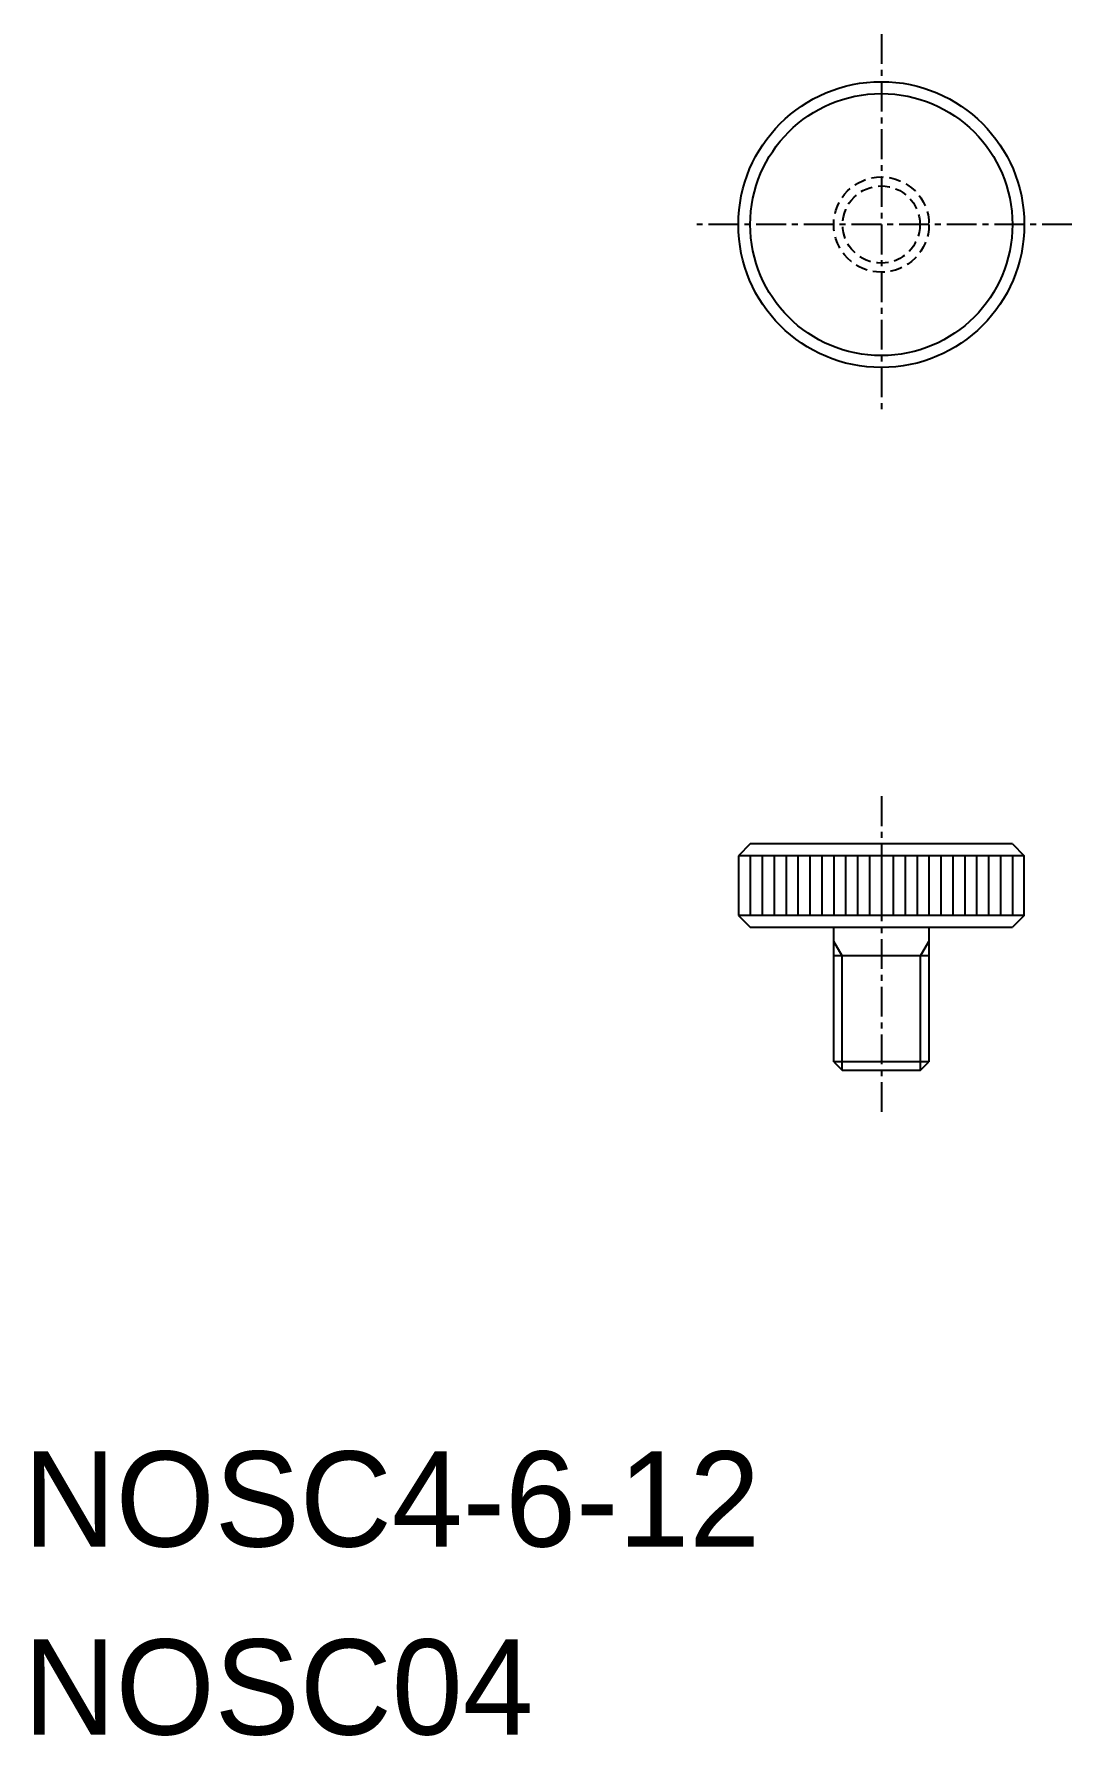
# Model space of a CAD drawing. Extents: x -13271 to -13227.5, y -251.7 to -180.3.
import ezdxf

# ---------------------------------------------------------------- set-up
doc = ezdxf.new("R2010")
doc.units = 0
doc.linetypes.add('CENTER', pattern=[2, 1.25, -0.25, 0.25, -0.25])
doc.linetypes.add('DASHED', pattern=[0.75, 0.5, -0.25])
doc.layers.get('0').update_dxf_attribs({"linetype": 'CONTINUOUS'})
doc.layers.add('CENTER', color=1, linetype='CENTER')

msp = doc.modelspace()

# ---------------------------------------------------------------- linework, layer by layer
at = {"color": 7, "linetype": 'CONTINUOUS'}
for p, q in [((-13240.969, -214.287), (-13241.469, -214.787)), ((-13229.969, -214.287), (-13240.969, -214.287)), ((-13229.969, -214.287), (-13229.469, -214.787)), ((-13241.469, -214.787), (-13241.469, -217.287)), ((-13229.469, -214.787), (-13241.469, -214.787)), ((-13240.969, -214.787), (-13240.969, -217.287)), ((-13240.469, -214.787), (-13240.469, -217.287)), ((-13239.969, -214.787), (-13239.969, -217.287)), ((-13239.469, -214.787), (-13239.469, -217.287)), ((-13238.969, -214.787), (-13238.969, -217.287)), ((-13238.469, -214.787), (-13238.469, -217.287)), ((-13237.969, -214.787), (-13237.969, -217.287)), ((-13237.469, -214.787), (-13237.469, -217.287)), ((-13236.969, -214.787), (-13236.969, -217.287)), ((-13236.469, -214.787), (-13236.469, -217.287)), ((-13235.969, -214.787), (-13235.969, -217.287)), ((-13235.469, -214.787), (-13235.469, -217.287)), ((-13234.969, -214.787), (-13234.969, -217.287)), ((-13234.469, -214.787), (-13234.469, -217.287)), ((-13233.969, -214.787), (-13233.969, -217.287)), ((-13233.469, -214.787), (-13233.469, -217.287)), ((-13232.969, -214.787), (-13232.969, -217.287)), ((-13232.469, -214.787), (-13232.469, -217.287)), ((-13231.969, -214.787), (-13231.969, -217.287)), ((-13231.469, -214.787), (-13231.469, -217.287)), ((-13230.969, -214.787), (-13230.969, -217.287)), ((-13230.469, -214.787), (-13230.469, -217.287)), ((-13229.969, -214.787), (-13229.969, -217.287)), ((-13229.469, -217.287), (-13229.469, -214.787)), ((-13229.969, -215.162), (-13229.969, -215.162)), ((-13229.969, -215.537), (-13229.969, -215.537)), ((-13241.469, -217.287), (-13240.969, -217.787)), ((-13229.469, -217.287), (-13241.469, -217.287)), ((-13240.969, -217.787), (-13229.969, -217.787)), ((-13237.469, -223.437), (-13237.469, -217.787)), ((-13233.469, -217.787), (-13233.469, -223.437)), ((-13229.469, -217.287), (-13229.969, -217.787)), ((-13233.469, -218.987), (-13237.469, -218.987)), ((-13233.469, -223.437), (-13237.469, -223.437)), ((-13237.469, -223.437), (-13237.119, -223.787)), ((-13233.819, -223.787), (-13233.469, -223.437)), ((-13237.119, -223.787), (-13233.819, -223.787))]:
    msp.add_line(p, q, dxfattribs=at)
at = {"color": 3, "linetype": 'CONTINUOUS'}
for p, q in [((-13237.119, -218.987), (-13237.469, -218.381)), ((-13233.819, -218.987), (-13233.469, -218.381)), ((-13237.119, -223.787), (-13237.119, -218.987)), ((-13233.819, -223.787), (-13233.819, -218.987))]:
    msp.add_line(p, q, dxfattribs=at)
at = {"color": 7, "linetype": 'CONTINUOUS'}
for radius in [6, 5.5]:
    msp.add_circle((-13235.469, -188.287), radius, dxfattribs=at)
at = {"color": 3, "linetype": 'DASHED'}
for radius in [2, 1.621]:
    msp.add_circle((-13235.469, -188.287), radius, dxfattribs=at)
at = {"layer": 'CENTER', "color": 1, "linetype": 'CENTER'}
for p, q in [((-13235.469, -180.287), (-13235.469, -196.287)), ((-13227.469, -188.287), (-13243.469, -188.287)), ((-13235.469, -212.287), (-13235.469, -225.787))]:
    msp.add_line(p, q, dxfattribs=at)

# ---------------------------------------------------------------- texts
at = {"color": 7, "linetype": 'CONTINUOUS'}
for s, p in [('NOSC4-6-12', (-13271.469, -243.787)), ('NOSC04', (-13271.469, -251.68))]:
    msp.add_text(s, height=4, dxfattribs=at).set_placement(p)

doc.saveas('drawing.dxf')
